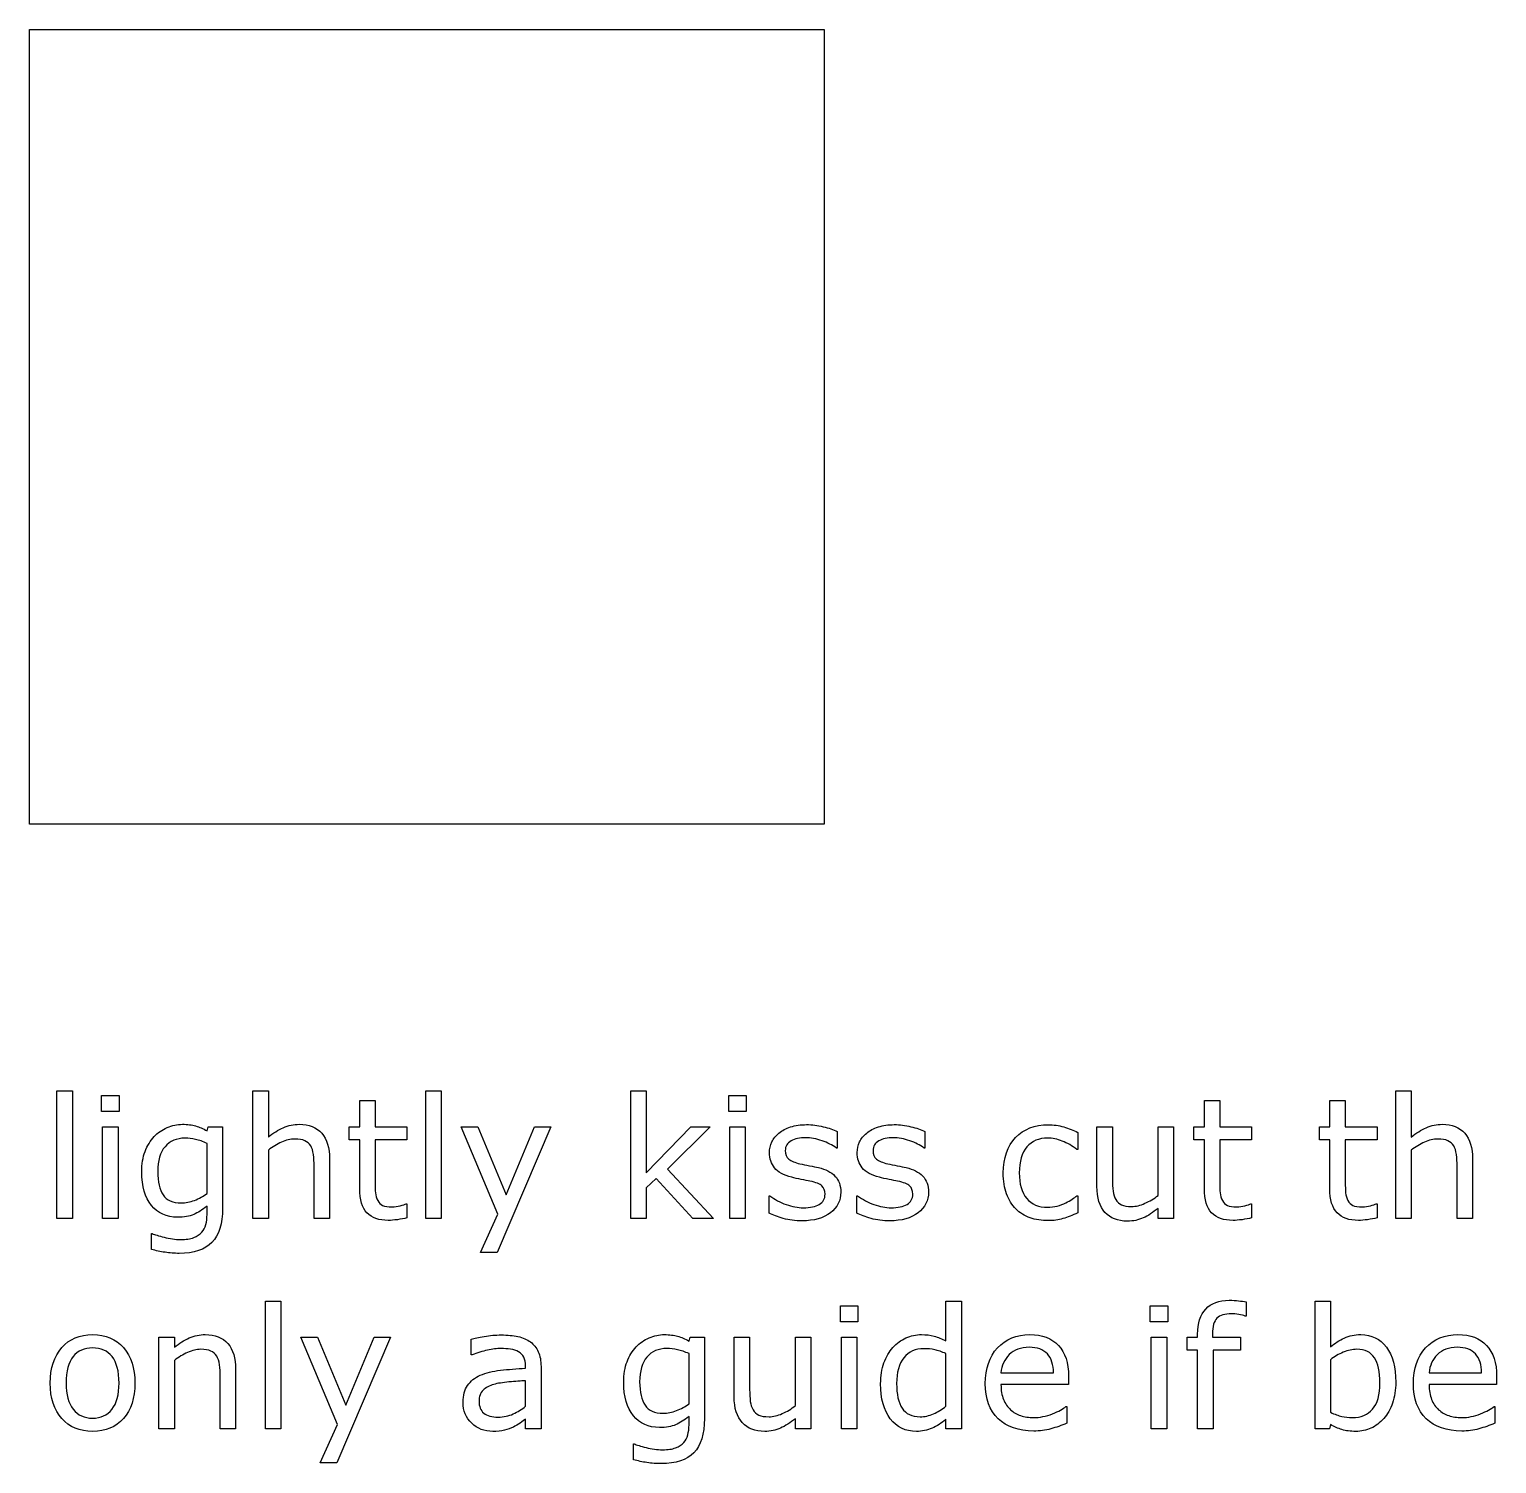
# Model space of a CAD drawing. Extents: x 37 to 222, y 56 to 202.
# Drawn here: x 148.9 to 185.83, y 139.86 to 175.95 of the extents above; entities that cross this region are included whole.
import ezdxf

# ---------------------------------------------------------------- set-up
doc = ezdxf.new("R2010")
doc.units = 0
doc.layers.add('Layer_1', color=7, linetype='CONTINUOUS')

msp = doc.modelspace()

# ---------------------------------------------------------------- linework, layer by layer
at = {"layer": 'Layer_1', "color": 7}
for p, q in [((148.897888, 175.949587), (168.897887, 175.949587)), ((148.897888, 155.949587), (148.897888, 175.949587)), ((168.897887, 175.949587), (168.897887, 155.949587)), ((168.897887, 155.949587), (148.897888, 155.949587)), ((149.591814, 146.023973), (149.591814, 149.240313)), ((149.591814, 149.240313), (149.980423, 149.240313)), ((149.980423, 149.240313), (149.980423, 146.023973)), ((154.52382, 146.023973), (154.52382, 149.240313)), ((154.52382, 149.240313), (154.912426, 149.240313)), ((154.912426, 149.240313), (154.912426, 148.076558)), ((158.877036, 146.023973), (158.877036, 149.240313)), ((158.877036, 149.240313), (159.265644, 149.240313)), ((159.265644, 149.240313), (159.265644, 146.023973)), ((164.032276, 146.023973), (164.032276, 149.240313)), ((164.032276, 149.240313), (164.420885, 149.240313)), ((164.420885, 149.240313), (164.420885, 147.17739)), ((183.288987, 146.023973), (183.288987, 149.240313)), ((183.288987, 149.240313), (183.677593, 149.240313)), ((183.677593, 149.240313), (183.677593, 148.076558)), ((150.716295, 148.719414), (150.716295, 149.12249)), ((150.716295, 149.12249), (151.15451, 149.12249)), ((151.15451, 149.12249), (151.15451, 148.719414)), ((157.210987, 148.332881), (157.210987, 148.996406)), ((157.210987, 148.996406), (157.599596, 148.996406)), ((157.599596, 148.996406), (157.599596, 148.332881)), ((166.500343, 148.719414), (166.500343, 149.12249)), ((166.500343, 149.12249), (166.938561, 149.12249)), ((166.938561, 149.12249), (166.938561, 148.719414)), ((178.468606, 148.332881), (178.468606, 148.996406)), ((178.468606, 148.996406), (178.857212, 148.996406)), ((178.857212, 148.996406), (178.857212, 148.332881)), ((181.627068, 148.332881), (181.627068, 148.996406)), ((181.627068, 148.996406), (182.015676, 148.996406)), ((182.015676, 148.996406), (182.015676, 148.332881)), ((151.15451, 148.719414), (150.716295, 148.719414)), ((151.15451, 148.719414), (151.15451, 148.719414)), ((166.938561, 148.719414), (166.500343, 148.719414)), ((166.938561, 148.719414), (166.938561, 148.719414)), ((150.741097, 146.023973), (150.741097, 148.332875)), ((150.741097, 148.332875), (151.129703, 148.332875)), ((151.129703, 148.332875), (151.129703, 146.023973)), ((153.37038, 148.233652), (153.395188, 148.33287)), ((153.395188, 148.33287), (153.758989, 148.33287)), ((153.758989, 148.33287), (153.758989, 146.286482)), ((156.948473, 148.006285), (156.948473, 148.332881)), ((156.948473, 148.332881), (157.210987, 148.332881)), ((157.599596, 148.332881), (158.401612, 148.332881)), ((158.401612, 148.332881), (158.401612, 148.006285)), ((160.68571, 146.135592), (159.765872, 148.332875)), ((159.765872, 148.332875), (160.187551, 148.332875)), ((160.187551, 148.332875), (160.89655, 146.62135)), ((162.018965, 148.332875), (160.671244, 145.172345)), ((160.89655, 146.62135), (161.611752, 148.332875)), ((161.611752, 148.332875), (162.018965, 148.332875)), ((162.018965, 148.332875), (162.018965, 148.332875)), ((164.420885, 147.17739), (165.543297, 148.332875)), ((166.033189, 148.332875), (164.960386, 147.266273)), ((165.543297, 148.332875), (166.033189, 148.332875)), ((166.525145, 146.023973), (166.525145, 148.332875)), ((166.525145, 148.332875), (166.913754, 148.332875)), ((166.913754, 148.332875), (166.913754, 146.023973)), ((169.228873, 148.215053), (169.228873, 147.799574)), ((171.436466, 148.215053), (171.436466, 147.799574)), ((175.281202, 148.19438), (175.281202, 147.762366)), ((175.764894, 146.834258), (175.764894, 148.332875)), ((175.764894, 148.332875), (176.1535, 148.332875)), ((176.1535, 148.332875), (176.1535, 147.018225)), ((177.30692, 146.608949), (177.30692, 148.332875)), ((177.30692, 148.332875), (177.695526, 148.332875)), ((177.695526, 148.332875), (177.695526, 146.023973)), ((178.206088, 148.006285), (178.206088, 148.332881)), ((178.206088, 148.332881), (178.468606, 148.332881)), ((178.857212, 148.332881), (179.659231, 148.332881)), ((179.659231, 148.332881), (179.659231, 148.006285)), ((181.364553, 148.006285), (181.364553, 148.332881)), ((181.364553, 148.332881), (181.627068, 148.332881)), ((182.015676, 148.332881), (182.817693, 148.332881)), ((182.817693, 148.332881), (182.817693, 148.006285)), ((153.370395, 146.658558), (153.370395, 147.917396)), ((154.912426, 147.747896), (154.912426, 146.023973)), ((157.210987, 148.006285), (156.948473, 148.006285)), ((157.210987, 146.778455), (157.210987, 148.006285)), ((158.401612, 148.006285), (157.599596, 148.006285)), ((157.599596, 148.006285), (157.599596, 146.954152)), ((169.228873, 147.799574), (169.208215, 147.799574)), ((171.436466, 147.799574), (171.415808, 147.799574)), ((175.281202, 147.762366), (175.260544, 147.762366)), ((178.468606, 148.006285), (178.206088, 148.006285)), ((178.468606, 146.778455), (178.468606, 148.006285)), ((179.659231, 148.006285), (178.857212, 148.006285)), ((178.857212, 148.006285), (178.857212, 146.954152)), ((181.627068, 148.006285), (181.364553, 148.006285)), ((181.627068, 146.778455), (181.627068, 148.006285)), ((182.817693, 148.006285), (182.015676, 148.006285)), ((182.015676, 148.006285), (182.015676, 146.954152)), ((183.677593, 147.747896), (183.677593, 146.023973)), ((156.454451, 147.522587), (156.454451, 146.023973)), ((185.219618, 147.522587), (185.219618, 146.023973)), ((156.06584, 146.023973), (156.06584, 147.338621)), ((164.673064, 147.034763), (164.420885, 146.794984)), ((165.599106, 146.023973), (164.673064, 147.034763)), ((164.960386, 147.266273), (166.111737, 146.023973)), ((184.831007, 146.023973), (184.831007, 147.338621)), ((153.370395, 146.658558), (153.370395, 146.658558)), ((164.420885, 146.794984), (164.420885, 146.023973)), ((169.319836, 146.689563), (169.319811, 146.689563)), ((171.527429, 146.689563), (171.527427, 146.689563)), ((153.37038, 146.12732), (153.37038, 146.33816)), ((153.758989, 146.286482), (153.759003, 146.286488)), ((158.380945, 146.393978), (158.401604, 146.393978)), ((158.401604, 146.393978), (158.401604, 146.044646)), ((167.515268, 146.162465), (167.515268, 146.598614)), ((167.515268, 146.598614), (167.535955, 146.598614)), ((169.722886, 146.162465), (169.722886, 146.598614)), ((169.722886, 146.598614), (169.743545, 146.598614)), ((175.260544, 146.596545), (175.281202, 146.596545)), ((175.281202, 146.596545), (175.281202, 146.168665)), ((177.30692, 146.023973), (177.30692, 146.280287)), ((179.638561, 146.393978), (179.65922, 146.393978)), ((179.65922, 146.393978), (179.65922, 146.044646)), ((182.797026, 146.393978), (182.817684, 146.393978)), ((182.817684, 146.393978), (182.817684, 146.044646)), ((149.980423, 146.023973), (149.591814, 146.023973)), ((149.980423, 146.023973), (149.980423, 146.023973)), ((151.129703, 146.023973), (150.741097, 146.023973)), ((151.129703, 146.023973), (151.129703, 146.023973)), ((154.912426, 146.023973), (154.52382, 146.023973)), ((156.454446, 146.023973), (156.06584, 146.023973)), ((156.454451, 146.023973), (156.454446, 146.023973)), ((158.401604, 146.044646), (158.401612, 146.044643)), ((159.265644, 146.023973), (158.877036, 146.023973)), ((159.265644, 146.023973), (159.265644, 146.023973)), ((160.255764, 145.172345), (160.68571, 146.135592)), ((164.420885, 146.023973), (164.032276, 146.023973)), ((166.111737, 146.023973), (165.599106, 146.023973)), ((166.111737, 146.023973), (166.111737, 146.023973)), ((166.913754, 146.023973), (166.525145, 146.023973)), ((166.913754, 146.023973), (166.913754, 146.023973)), ((175.281202, 146.168665), (175.281202, 146.168665)), ((177.695526, 146.023973), (177.30692, 146.023973)), ((177.695526, 146.023973), (177.695526, 146.023973)), ((179.65922, 146.044646), (179.659231, 146.044643)), ((182.817684, 146.044646), (182.817693, 146.044643)), ((183.677593, 146.023973), (183.288987, 146.023973)), ((185.219615, 146.023973), (184.831007, 146.023973)), ((185.219618, 146.023973), (185.219615, 146.023973)), ((151.96893, 145.248819), (151.96893, 145.645694)), ((151.96893, 145.645694), (151.989588, 145.645694)), ((160.671244, 145.172345), (160.255764, 145.172345)), ((154.842141, 140.732306), (154.842141, 143.948646)), ((154.842141, 143.948646), (155.230747, 143.948646)), ((155.230747, 143.948646), (155.230747, 140.732306)), ((169.311542, 143.427749), (169.311542, 143.830824)), ((169.311542, 143.830824), (169.749757, 143.830824)), ((169.749757, 143.830824), (169.749757, 143.427749)), ((171.965644, 142.948191), (171.965644, 143.948646)), ((171.965644, 143.948646), (172.35425, 143.948646)), ((172.35425, 143.948646), (172.35425, 140.732306)), ((177.108481, 143.427749), (177.108481, 143.830824)), ((177.108481, 143.830824), (177.546699, 143.830824)), ((177.546699, 143.830824), (177.546699, 143.427749)), ((179.520725, 143.927976), (179.520725, 143.572441)), ((181.254997, 140.732306), (181.254997, 143.948646)), ((181.254997, 143.948646), (181.643603, 143.948646)), ((181.643603, 143.948646), (181.643603, 142.799361)), ((169.749757, 143.427749), (169.311542, 143.427749)), ((169.749757, 143.427749), (169.749757, 143.427749)), ((177.546699, 143.427749), (177.108481, 143.427749)), ((177.546699, 143.427749), (177.546699, 143.427749)), ((179.520739, 143.572441), (179.500052, 143.572441)), ((179.520725, 143.572441), (179.520739, 143.572441)), ((152.159105, 140.732306), (152.159105, 143.041209)), ((152.159105, 143.041209), (152.547714, 143.041209)), ((152.547714, 143.041209), (152.547714, 142.784892)), ((156.650816, 140.843925), (155.730975, 143.041209)), ((155.730975, 143.041209), (156.152654, 143.041209)), ((156.152654, 143.041209), (156.861656, 141.329683)), ((157.984068, 143.041209), (156.636346, 139.880678)), ((156.861656, 141.329683), (157.576858, 143.041209)), ((157.576858, 143.041209), (157.984068, 143.041209)), ((157.984068, 143.041209), (157.984068, 143.041209)), ((160.018063, 142.596793), (160.018063, 142.991602)), ((165.499877, 142.941985), (165.524684, 143.041203)), ((165.524684, 143.041203), (165.888485, 143.041203)), ((165.888485, 143.041203), (165.888485, 140.994815)), ((166.636769, 141.542592), (166.636769, 143.041209)), ((166.636769, 143.041209), (167.025375, 143.041209)), ((167.025375, 143.041209), (167.025375, 141.726558)), ((168.178795, 141.317282), (168.178795, 143.041209)), ((168.178795, 143.041209), (168.567401, 143.041209)), ((168.567401, 143.041209), (168.567401, 140.732306)), ((169.336344, 140.732306), (169.336344, 143.041209)), ((169.336344, 143.041209), (169.724949, 143.041209)), ((169.724949, 143.041209), (169.724949, 140.732306)), ((177.133283, 140.732306), (177.133283, 143.041209)), ((177.133283, 143.041209), (177.521891, 143.041209)), ((177.521891, 143.041209), (177.521891, 140.732306)), ((178.036577, 142.714601), (178.036577, 143.041197)), ((178.036577, 143.041197), (178.299092, 143.041197)), ((178.299092, 143.041197), (178.299092, 143.117677)), ((178.675297, 143.119745), (178.675297, 143.041197)), ((178.675297, 143.041197), (179.376029, 143.041197)), ((179.376029, 143.041197), (179.376029, 142.714601)), ((160.038721, 142.596793), (160.018063, 142.596793)), ((165.499888, 141.366891), (165.499888, 142.62573)), ((171.965644, 141.300747), (171.965644, 142.62573)), ((178.299092, 142.714601), (178.036577, 142.714601)), ((178.299092, 140.732295), (178.299092, 142.714601)), ((179.376029, 142.714601), (178.687701, 142.714601)), ((178.687701, 142.714601), (178.687701, 140.732295)), ((152.547714, 142.45623), (152.547714, 140.732306)), ((154.089737, 142.23092), (154.089737, 140.732306)), ((161.388511, 142.257794), (161.388511, 142.317738)), ((161.775063, 142.299136), (161.775063, 140.732309)), ((181.643606, 142.472774), (181.643606, 141.149857)), ((151.15451, 141.885723), (151.15451, 141.885723)), ((151.555519, 141.885723), (151.555519, 141.885723)), ((153.701125, 140.732306), (153.701125, 142.046954)), ((161.388511, 141.300747), (161.388511, 141.943601)), ((173.350571, 142.144106), (174.673487, 142.144106)), ((175.051758, 141.846449), (173.350571, 141.846449)), ((174.673487, 142.144106), (174.673487, 142.144106)), ((175.051747, 142.057289), (175.051747, 141.846449)), ((175.051747, 141.846449), (175.051758, 141.846449)), ((182.885906, 141.893998), (182.885906, 141.893998)), ((183.286913, 141.904327), (183.286915, 141.904327)), ((184.124074, 142.144106), (185.446991, 142.144106)), ((185.825262, 141.846449), (184.124074, 141.846449)), ((185.446991, 142.144106), (185.446991, 142.144106)), ((185.82525, 142.057289), (185.82525, 141.846449)), ((185.82525, 141.846449), (185.825262, 141.846449)), ((161.388511, 141.300747), (161.388511, 141.300747)), ((165.499888, 141.366891), (165.499888, 141.366891)), ((171.965644, 141.300744), (171.965644, 141.300747)), ((174.985614, 141.296612), (175.006273, 141.296612)), ((175.006273, 141.296612), (175.006273, 140.872864)), ((185.759117, 141.296612), (185.779776, 141.296612)), ((185.779776, 141.296612), (185.779776, 140.872864)), ((152.547714, 140.732306), (152.159105, 140.732306)), ((154.089731, 140.732306), (153.701125, 140.732306)), ((154.089737, 140.732306), (154.089731, 140.732306)), ((155.230747, 140.732306), (154.842141, 140.732306)), ((155.230747, 140.732306), (155.230747, 140.732306)), ((156.220867, 139.880678), (156.650816, 140.843925)), ((161.388511, 140.732306), (161.388511, 140.978286)), ((161.775051, 140.732306), (161.388511, 140.732306)), ((161.775063, 140.732309), (161.775051, 140.732306)), ((165.499877, 140.835653), (165.499877, 141.046493)), ((165.888485, 140.994815), (165.888494, 140.994821)), ((168.178795, 140.732306), (168.178795, 140.988621)), ((168.567401, 140.732306), (168.178795, 140.732306)), ((168.567401, 140.732306), (168.567401, 140.732306)), ((169.724949, 140.732306), (169.336344, 140.732306)), ((169.724949, 140.732306), (169.724949, 140.732306)), ((171.965644, 140.732306), (171.965644, 140.974151)), ((172.35425, 140.732306), (171.965644, 140.732306)), ((172.35425, 140.732306), (172.35425, 140.732306)), ((177.521891, 140.732306), (177.133283, 140.732306)), ((177.521891, 140.732306), (177.521891, 140.732306)), ((178.687701, 140.732295), (178.299092, 140.732295)), ((181.618799, 140.732306), (181.254997, 140.732306)), ((181.643606, 140.839791), (181.618799, 140.732306)), ((164.098423, 139.957152), (164.098423, 140.354027)), ((164.098423, 140.354027), (164.119082, 140.354027)), ((156.636346, 139.880678), (156.220867, 139.880678))]:
    msp.add_line(p, q, dxfattribs=at)
for points in [[(151.809754, 147.712751), (151.866253, 147.857445), (151.942734, 147.982158), (152.039198, 148.08689)], [(152.039198, 148.08689), (152.128769, 148.184731), (152.237634, 148.260523), (152.365791, 148.314266)], [(152.365791, 148.314266), (152.49395, 148.369387), (152.621418, 148.396948), (152.748196, 148.396948)], [(152.748196, 148.396948), (152.881866, 148.396948), (152.993488, 148.383167), (153.083061, 148.355605)], [(153.083061, 148.355605), (153.174012, 148.329423), (153.269785, 148.288771), (153.37038, 148.233652)], [(154.912426, 148.076558), (155.033693, 148.177155), (155.159095, 148.255704), (155.288631, 148.312205)], [(155.288631, 148.312205), (155.418167, 148.368704), (155.551147, 148.396954), (155.687572, 148.396954)], [(155.687572, 148.396954), (155.936998, 148.396954), (156.127168, 148.321851), (156.258081, 148.171645)], [(156.258081, 148.171645), (156.388995, 148.021438), (156.454451, 147.805086), (156.454451, 147.522587)], [(167.583495, 147.952536), (167.623458, 148.036597), (167.683403, 148.1117), (167.76333, 148.177845)], [(167.76333, 148.177845), (167.840501, 148.242613), (167.938342, 148.2936), (168.056852, 148.330807)], [(168.056852, 148.330807), (168.176742, 148.369392), (168.310412, 148.388685), (168.457862, 148.388685)], [(168.457862, 148.388685), (168.595665, 148.388685), (168.734847, 148.37146), (168.875407, 148.33701)], [(168.875407, 148.33701), (169.017344, 148.303935), (169.135166, 148.263283), (169.228873, 148.215053)], [(169.791088, 147.952536), (169.831051, 148.036597), (169.890996, 148.1117), (169.970923, 148.177845)], [(169.970923, 148.177845), (170.048092, 148.242613), (170.145932, 148.2936), (170.264443, 148.330807)], [(170.264443, 148.330807), (170.384332, 148.369392), (170.518002, 148.388685), (170.665452, 148.388685)], [(170.665452, 148.388685), (170.803256, 148.388685), (170.942437, 148.37146), (171.082997, 148.33701)], [(171.082997, 148.33701), (171.224936, 148.303935), (171.342759, 148.263283), (171.436466, 148.215053)], [(173.718507, 148.064157), (173.926591, 148.279132), (174.200821, 148.386619), (174.541196, 148.386619)], [(174.541196, 148.386619), (174.673488, 148.386619), (174.803025, 148.368015), (174.929805, 148.330807)], [(174.929805, 148.330807), (175.057962, 148.2936), (175.175094, 148.248125), (175.281202, 148.19438)], [(183.677593, 148.076558), (183.79886, 148.177155), (183.924262, 148.255704), (184.053798, 148.312205)], [(184.053798, 148.312205), (184.183332, 148.368704), (184.316312, 148.396954), (184.452739, 148.396954)], [(184.452739, 148.396954), (184.702165, 148.396954), (184.892335, 148.321851), (185.023248, 148.171645)], [(185.023248, 148.171645), (185.154162, 148.021438), (185.219618, 147.805086), (185.219618, 147.522587)], [(151.727071, 147.200123), (151.727071, 147.398559), (151.754632, 147.569435), (151.809754, 147.712751)], [(152.312061, 147.832648), (152.189417, 147.689331), (152.128095, 147.481247), (152.128095, 147.208395)], [(152.816423, 148.047622), (152.602828, 148.047622), (152.434708, 147.975964), (152.312061, 147.832648)], [(153.081007, 148.016614), (152.992812, 148.037286), (152.904618, 148.047622), (152.816423, 148.047622)], [(153.370395, 147.917396), (153.267043, 147.964249), (153.17058, 147.997322), (153.081007, 148.016614)], [(155.245222, 147.948401), (155.129468, 147.896036), (155.018536, 147.829201), (154.912426, 147.747896)], [(155.578019, 148.026949), (155.471911, 148.026949), (155.360978, 148.000767), (155.245222, 147.948401)], [(155.830198, 147.983541), (155.765432, 148.01248), (155.681372, 148.026949), (155.578019, 148.026949)], [(155.979028, 147.855384), (155.944576, 147.913262), (155.894966, 147.955981), (155.830198, 147.983541)], [(156.047241, 147.636277), (156.034842, 147.729983), (156.012105, 147.803018), (155.979028, 147.855384)], [(167.525617, 147.683818), (167.525617, 147.778902), (167.54491, 147.868475), (167.583495, 147.952536)], [(168.069265, 147.97734), (167.971424, 147.923598), (167.922503, 147.842983), (167.922503, 147.735496)], [(167.922503, 147.735496), (167.922503, 147.640411), (167.952132, 147.568753), (168.011389, 147.520521)], [(168.428934, 148.060023), (168.286995, 148.060023), (168.167105, 148.032462), (168.069265, 147.97734)], [(168.846479, 147.983541), (168.704542, 148.034529), (168.56536, 148.060023), (168.428934, 148.060023)], [(169.208215, 147.799574), (169.108995, 147.872609), (168.988416, 147.933932), (168.846479, 147.983541)], [(169.73321, 147.683818), (169.73321, 147.778902), (169.752503, 147.868475), (169.791088, 147.952536)], [(170.27686, 147.97734), (170.17902, 147.923598), (170.130099, 147.842983), (170.130099, 147.735496)], [(170.130099, 147.735496), (170.130099, 147.640411), (170.159727, 147.568753), (170.218982, 147.520521)], [(170.636527, 148.060023), (170.49459, 148.060023), (170.374701, 148.032462), (170.27686, 147.97734)], [(171.054075, 147.983541), (170.912136, 148.034529), (170.772953, 148.060023), (170.636527, 148.060023)], [(171.415808, 147.799574), (171.31659, 147.872609), (171.196012, 147.933932), (171.054075, 147.983541)], [(173.408449, 147.175324), (173.408449, 147.552905), (173.511802, 147.849183), (173.718507, 148.064157)], [(174.001705, 147.826444), (173.874926, 147.678995), (173.811536, 147.461954), (173.811536, 147.175324)], [(174.524672, 148.049688), (174.304185, 148.049688), (174.129863, 147.975273), (174.001705, 147.826444)], [(174.892608, 147.975274), (174.767207, 148.024883), (174.644562, 148.049688), (174.524672, 148.049688)], [(175.260544, 147.762366), (175.142033, 147.854696), (175.019387, 147.925665), (174.892608, 147.975274)], [(184.010389, 147.948401), (183.894633, 147.896036), (183.783701, 147.829201), (183.677593, 147.747896)], [(184.343186, 148.026949), (184.237076, 148.026949), (184.126144, 148.000767), (184.010389, 147.948401)], [(184.595365, 147.983541), (184.530597, 148.01248), (184.446537, 148.026949), (184.343186, 148.026949)], [(184.744195, 147.855384), (184.709743, 147.913262), (184.660133, 147.955981), (184.595365, 147.983541)], [(184.812408, 147.636277), (184.800009, 147.729983), (184.777272, 147.803018), (184.744195, 147.855384)], [(156.06584, 147.338621), (156.06584, 147.444729), (156.05964, 147.543948), (156.047241, 147.636277)], [(167.651708, 147.299346), (167.567647, 147.404077), (167.525617, 147.532234), (167.525617, 147.683818)], [(168.011389, 147.520521), (168.069265, 147.472289), (168.162972, 147.433015), (168.292508, 147.402699)], [(168.292508, 147.402699), (168.364166, 147.386161), (168.444092, 147.369625), (168.532287, 147.35309)], [(168.532287, 147.35309), (168.621858, 147.336552), (168.696272, 147.321394), (168.755527, 147.307616)], [(169.859301, 147.299346), (169.77524, 147.404077), (169.73321, 147.532234), (169.73321, 147.683818)], [(170.218982, 147.520521), (170.27686, 147.472289), (170.370568, 147.433015), (170.500104, 147.402699)], [(170.500104, 147.402699), (170.57176, 147.386161), (170.651685, 147.369625), (170.73988, 147.35309)], [(170.73988, 147.35309), (170.829453, 147.336552), (170.903868, 147.321394), (170.963123, 147.307616)], [(184.831007, 147.338621), (184.831007, 147.444729), (184.824807, 147.543948), (184.812408, 147.636277)], [(151.968916, 146.356761), (151.807686, 146.556578), (151.727071, 146.837699), (151.727071, 147.200123)], [(152.128095, 147.208395), (152.128095, 146.949324), (152.17357, 146.752954), (152.264521, 146.619284)], [(168.083723, 147.063702), (167.881151, 147.117445), (167.737146, 147.195993), (167.651708, 147.299346)], [(168.32557, 147.009959), (168.237376, 147.026497), (168.15676, 147.044411), (168.083723, 147.063702)], [(168.54261, 146.96655), (168.487489, 146.978949), (168.415142, 146.993419), (168.32557, 147.009959)], [(168.755527, 147.307616), (168.936052, 147.266274), (169.075234, 147.195304), (169.173075, 147.094707)], [(169.173075, 147.094707), (169.270916, 146.992733), (169.319836, 146.857685), (169.319836, 146.689563)], [(170.291316, 147.063702), (170.088744, 147.117445), (169.944739, 147.195993), (169.859301, 147.299346)], [(170.53316, 147.009959), (170.444966, 147.026497), (170.364351, 147.044411), (170.291316, 147.063702)], [(170.750203, 146.96655), (170.695082, 146.978949), (170.622734, 146.993419), (170.53316, 147.009959)], [(170.963123, 147.307616), (171.143646, 147.266274), (171.282827, 147.195304), (171.380668, 147.094707)], [(171.380668, 147.094707), (171.478509, 146.992733), (171.527429, 146.857685), (171.527429, 146.689563)], [(173.491132, 146.644089), (173.43601, 146.795672), (173.408449, 146.97275), (173.408449, 147.175324)], [(173.811536, 147.175324), (173.811536, 146.896959), (173.873547, 146.682673), (173.997571, 146.532467)], [(176.1535, 147.018225), (176.1535, 146.901093), (176.159013, 146.800497), (176.170039, 146.716436)], [(152.264521, 146.619284), (152.355472, 146.485614), (152.506367, 146.418779), (152.717205, 146.418779)], [(153.056202, 146.482858), (153.170579, 146.526956), (153.27531, 146.585523), (153.370395, 146.658558)], [(157.394957, 146.168671), (157.272311, 146.295451), (157.210987, 146.498712), (157.210987, 146.778455)], [(157.599596, 146.954152), (157.599596, 146.832885), (157.602353, 146.7378), (157.607865, 146.668899)], [(157.607865, 146.668899), (157.613378, 146.601374), (157.632671, 146.537984), (157.665743, 146.478729)], [(168.844402, 146.846659), (168.792037, 146.893514), (168.691439, 146.933477), (168.54261, 146.96655)], [(168.778255, 146.379505), (168.874718, 146.434627), (168.92295, 146.521443), (168.92295, 146.639954)], [(168.92295, 146.639954), (168.92295, 146.730905), (168.896767, 146.799807), (168.844402, 146.846659)], [(169.319811, 146.689563), (169.319811, 146.478724), (169.232305, 146.30578), (169.057293, 146.170731)], [(171.051992, 146.846659), (170.999627, 146.893514), (170.899031, 146.933477), (170.750203, 146.96655)], [(170.985848, 146.379505), (171.082309, 146.434627), (171.13054, 146.521443), (171.13054, 146.639954)], [(171.13054, 146.639954), (171.13054, 146.730905), (171.104358, 146.799807), (171.051992, 146.846659)], [(171.527427, 146.689563), (171.527427, 146.478724), (171.439922, 146.30578), (171.264912, 146.170731)], [(173.72471, 146.267884), (173.624113, 146.367103), (173.546253, 146.492505), (173.491132, 146.644089)], [(175.967465, 146.181069), (175.832418, 146.329896), (175.764894, 146.547626), (175.764894, 146.834258)], [(176.170039, 146.716436), (176.181064, 146.633755), (176.20449, 146.562785), (176.240318, 146.503528)], [(176.972055, 146.408444), (177.091945, 146.46081), (177.203566, 146.527645), (177.30692, 146.608949)], [(178.652572, 146.168671), (178.529928, 146.295451), (178.468606, 146.498712), (178.468606, 146.778455)], [(178.857212, 146.954152), (178.857212, 146.832885), (178.859968, 146.7378), (178.865481, 146.668899)], [(178.865481, 146.668899), (178.870994, 146.601374), (178.890286, 146.537984), (178.923359, 146.478729)], [(181.811037, 146.168671), (181.688391, 146.295451), (181.627068, 146.498712), (181.627068, 146.778455)], [(182.015676, 146.954152), (182.015676, 146.832885), (182.018433, 146.7378), (182.023945, 146.668899)], [(182.023945, 146.668899), (182.029458, 146.601374), (182.048751, 146.537984), (182.081824, 146.478729)], [(152.626242, 146.059107), (152.350634, 146.059107), (152.131525, 146.158325), (151.968916, 146.356761)], [(152.717205, 146.418779), (152.830205, 146.418779), (152.943204, 146.440139), (153.056202, 146.482858)], [(153.37038, 146.33816), (153.253249, 146.244452), (153.140939, 146.174173), (153.033452, 146.12732)], [(153.759003, 146.286488), (153.759003, 145.895124), (153.670119, 145.607803), (153.492351, 145.424524)], [(157.665743, 146.478729), (157.69606, 146.423607), (157.737401, 146.382955), (157.789766, 146.356772)], [(157.789766, 146.356772), (157.843511, 146.331969), (157.924815, 146.319567), (158.033679, 146.319567)], [(158.033679, 146.319567), (158.09707, 146.319567), (158.163217, 146.328523), (158.232118, 146.346434)], [(158.232118, 146.346434), (158.30102, 146.365727), (158.350629, 146.381575), (158.380945, 146.393978)], [(167.535955, 146.598614), (167.658599, 146.506286), (167.795024, 146.432561), (167.945231, 146.377439)], [(167.945231, 146.377439), (168.095437, 146.323695), (168.239442, 146.296823), (168.377245, 146.296823)], [(168.377245, 146.296823), (168.548123, 146.296823), (168.681793, 146.324383), (168.778255, 146.379505)], [(169.743545, 146.598614), (169.866191, 146.506286), (170.002618, 146.432561), (170.152824, 146.377439)], [(170.152824, 146.377439), (170.30303, 146.323695), (170.447035, 146.296823), (170.584838, 146.296823)], [(170.584838, 146.296823), (170.755714, 146.296823), (170.889384, 146.324383), (170.985848, 146.379505)], [(174.082311, 146.044643), (173.943128, 146.094252), (173.823928, 146.168665), (173.72471, 146.267884)], [(173.997571, 146.532467), (174.122974, 146.38364), (174.298674, 146.309226), (174.524672, 146.309226)], [(174.524672, 146.309226), (174.60322, 146.309226), (174.683146, 146.319561), (174.764451, 146.340231)], [(174.764451, 146.340231), (174.845755, 146.360901), (174.918791, 146.387773), (174.983559, 146.420848)], [(174.983559, 146.420848), (175.040058, 146.449785), (175.093112, 146.480101), (175.142721, 146.511797)], [(175.142721, 146.511797), (175.19233, 146.54487), (175.231604, 146.573119), (175.260544, 146.596545)], [(176.240318, 146.503528), (176.277524, 146.442895), (176.325756, 146.398798), (176.385013, 146.371236)], [(176.385013, 146.371236), (176.444268, 146.343676), (176.530395, 146.329896), (176.643393, 146.329896)], [(176.643393, 146.329896), (176.74399, 146.329896), (176.853544, 146.356079), (176.972055, 146.408444)], [(177.30692, 146.280287), (177.176006, 146.176934), (177.050605, 146.097696), (176.930715, 146.042574)], [(178.923359, 146.478729), (178.953675, 146.423607), (178.995016, 146.382955), (179.047382, 146.356772)], [(179.047382, 146.356772), (179.101124, 146.331969), (179.182429, 146.319567), (179.291295, 146.319567)], [(179.291295, 146.319567), (179.354684, 146.319567), (179.420829, 146.328523), (179.489731, 146.346434)], [(179.489731, 146.346434), (179.558633, 146.365727), (179.608243, 146.381575), (179.638561, 146.393978)], [(182.081824, 146.478729), (182.112142, 146.423607), (182.153484, 146.382955), (182.205849, 146.356772)], [(182.205849, 146.356772), (182.259592, 146.331969), (182.340895, 146.319567), (182.44976, 146.319567)], [(182.44976, 146.319567), (182.51315, 146.319567), (182.579297, 146.328523), (182.648198, 146.346434)], [(182.648198, 146.346434), (182.7171, 146.365727), (182.766709, 146.381575), (182.797026, 146.393978)], [(153.033452, 146.12732), (152.927342, 146.081845), (152.791606, 146.059107), (152.626242, 146.059107)], [(153.236023, 145.678767), (153.284255, 145.732512), (153.318706, 145.79728), (153.339376, 145.873072)], [(153.339376, 145.873072), (153.360045, 145.948863), (153.37038, 146.033613), (153.37038, 146.12732)], [(157.932393, 145.978501), (157.696746, 145.978501), (157.517601, 146.041891), (157.394957, 146.168671)], [(158.161834, 145.9971), (158.076396, 145.984701), (157.999915, 145.978501), (157.932393, 145.978501)], [(158.401612, 146.044643), (158.328577, 146.02535), (158.248651, 146.009502), (158.161834, 145.9971)], [(167.872869, 146.028105), (167.730932, 146.069446), (167.611731, 146.114233), (167.515268, 146.162465)], [(168.34416, 145.968161), (168.173282, 145.968161), (168.016185, 145.988142), (167.872869, 146.028105)], [(169.057293, 146.170731), (168.883661, 146.035684), (168.64595, 145.968161), (168.34416, 145.968161)], [(170.080487, 146.028105), (169.938548, 146.069446), (169.819348, 146.114233), (169.722886, 146.162465)], [(170.551776, 145.968161), (170.3809, 145.968161), (170.223804, 145.988142), (170.080487, 146.028105)], [(171.264912, 146.170731), (171.091277, 146.035684), (170.853565, 145.968161), (170.551776, 145.968161)], [(174.541196, 145.972295), (174.374453, 145.972295), (174.221492, 145.996411), (174.082311, 146.044643)], [(174.9112, 146.023973), (174.795444, 145.989521), (174.672109, 145.972295), (174.541196, 145.972295)], [(175.281202, 146.168665), (175.151668, 146.106654), (175.028334, 146.058423), (174.9112, 146.023973)], [(176.53384, 145.959892), (176.291306, 145.959892), (176.102514, 146.033617), (175.967465, 146.181069)], [(176.930715, 146.042574), (176.810825, 145.987452), (176.678533, 145.959892), (176.53384, 145.959892)], [(179.190008, 145.978501), (178.954364, 145.978501), (178.775219, 146.041891), (178.652572, 146.168671)], [(179.419452, 145.9971), (179.334014, 145.984701), (179.257533, 145.978501), (179.190008, 145.978501)], [(179.659231, 146.044643), (179.586194, 146.02535), (179.506267, 146.009502), (179.419452, 145.9971)], [(182.348473, 145.978501), (182.112829, 145.978501), (181.933683, 146.041891), (181.811037, 146.168671)], [(182.577917, 145.9971), (182.492477, 145.984701), (182.415995, 145.978501), (182.348473, 145.978501)], [(182.817693, 146.044643), (182.744657, 146.02535), (182.664732, 146.009502), (182.577917, 145.9971)], [(151.989588, 145.645694), (152.052977, 145.62089), (152.153574, 145.590574), (152.291377, 145.554745)], [(152.291377, 145.554745), (152.429181, 145.517536), (152.566985, 145.498932), (152.70479, 145.498932)], [(152.70479, 145.498932), (152.837081, 145.498932), (152.946635, 145.51478), (153.033452, 145.546476)], [(153.033452, 145.546476), (153.120268, 145.578171), (153.187791, 145.622268), (153.236023, 145.678767)], [(152.312061, 145.176474), (152.196307, 145.193012), (152.08193, 145.217127), (151.96893, 145.248819)], [(152.671731, 145.149606), (152.549085, 145.149606), (152.429195, 145.158562), (152.312061, 145.176474)], [(153.492351, 145.424524), (153.314585, 145.241246), (153.041045, 145.149606), (152.671731, 145.149606)], [(178.299092, 143.117677), (178.299092, 143.391906), (178.367305, 143.602058), (178.503731, 143.74813)], [(178.503731, 143.74813), (178.640157, 143.89558), (178.837217, 143.969305), (179.094911, 143.969305)], [(179.094911, 143.969305), (179.181726, 143.969305), (179.259584, 143.965175), (179.328486, 143.956915)], [(179.328486, 143.956915), (179.398767, 143.948656), (179.462847, 143.939009), (179.520725, 143.927976)], [(178.786919, 143.518686), (178.712504, 143.445651), (178.675297, 143.312671), (178.675297, 143.119745)], [(179.15072, 143.630308), (178.983978, 143.630308), (178.86271, 143.593101), (178.786919, 143.518686)], [(179.332621, 143.609649), (179.263719, 143.623422), (179.203085, 143.630308), (179.15072, 143.630308)], [(179.500052, 143.572441), (179.457333, 143.58484), (179.401522, 143.597243), (179.332621, 143.609649)], [(149.711705, 142.776625), (149.90463, 142.995733), (150.164391, 143.105287), (150.490986, 143.105287)], [(150.490986, 143.105287), (150.814824, 143.105287), (151.073206, 142.995733), (151.266132, 142.776625)], [(152.547714, 142.784892), (152.668981, 142.885489), (152.794382, 142.964038), (152.923916, 143.020539)], [(152.923916, 143.020539), (153.053452, 143.077038), (153.186434, 143.105287), (153.32286, 143.105287)], [(153.32286, 143.105287), (153.572284, 143.105287), (153.762453, 143.030184), (153.893366, 142.879978)], [(160.018063, 142.991602), (160.093855, 143.012272), (160.203409, 143.03501), (160.346725, 143.059816)], [(160.346725, 143.059816), (160.490041, 143.084619), (160.63129, 143.097021), (160.770473, 143.097021)], [(160.770473, 143.097021), (160.933082, 143.097021), (161.07433, 143.083241), (161.194218, 143.055681)], [(161.194218, 143.055681), (161.315485, 143.029498), (161.420216, 142.984023), (161.508411, 142.919255)], [(161.508411, 142.919255), (161.595228, 142.855864), (161.661374, 142.773871), (161.70685, 142.673276)], [(164.168691, 142.795224), (164.258265, 142.893065), (164.36713, 142.968856), (164.495287, 143.022599)], [(164.495287, 143.022599), (164.623444, 143.077721), (164.750913, 143.105282), (164.877692, 143.105282)], [(164.877692, 143.105282), (165.011362, 143.105282), (165.122983, 143.091501), (165.212555, 143.063939)], [(165.212555, 143.063939), (165.303506, 143.037756), (165.39928, 142.997105), (165.499877, 142.941985)], [(170.632393, 142.782826), (170.726098, 142.887556), (170.834962, 142.967483), (170.958986, 143.022605)], [(170.958986, 143.022605), (171.084388, 143.077726), (171.213924, 143.105287), (171.347592, 143.105287)], [(171.347592, 143.105287), (171.468861, 143.105287), (171.576348, 143.092196), (171.670053, 143.066013)], [(171.670053, 143.066013), (171.76376, 143.041208), (171.862291, 143.001934), (171.965644, 142.948191)], [(173.263745, 142.772491), (173.47045, 142.994355), (173.741924, 143.105287), (174.078165, 143.105287)], [(174.078165, 143.105287), (174.389601, 143.105287), (174.62938, 143.014336), (174.797502, 142.832435)], [(181.643603, 142.799361), (181.752467, 142.888935), (181.868223, 142.961971), (181.990869, 143.01847)], [(181.990869, 143.01847), (182.113513, 143.076348), (182.251317, 143.105287), (182.404279, 143.105287)], [(182.404279, 143.105287), (182.677132, 143.105287), (182.892106, 143.000556), (183.049202, 142.791095)], [(184.037245, 142.772491), (184.243953, 142.994355), (184.515427, 143.105287), (184.851668, 143.105287)], [(184.851668, 143.105287), (185.163104, 143.105287), (185.402882, 143.014336), (185.571002, 142.832435)], [(149.424383, 141.885723), (149.424383, 142.261927), (149.520157, 142.558895), (149.711705, 142.776625)], [(149.999024, 142.551316), (149.88327, 142.406621), (149.825393, 142.184756), (149.825393, 141.885723)], [(150.490986, 142.770422), (150.280145, 142.770422), (150.116158, 142.697387), (149.999024, 142.551316)], [(150.97881, 142.551316), (150.861676, 142.697387), (150.699068, 142.770422), (150.490986, 142.770422)], [(151.15451, 141.885723), (151.15451, 142.184756), (151.095943, 142.406621), (150.97881, 142.551316)], [(151.266132, 142.776625), (151.459057, 142.558895), (151.555519, 142.261927), (151.555519, 141.885723)], [(152.880508, 142.656734), (152.764753, 142.604369), (152.653822, 142.537534), (152.547714, 142.45623)], [(153.213304, 142.735283), (153.107196, 142.735283), (152.996264, 142.7091), (152.880508, 142.656734)], [(153.465487, 142.691874), (153.400718, 142.720813), (153.316658, 142.735283), (153.213304, 142.735283)], [(153.614314, 142.563717), (153.579864, 142.621595), (153.530255, 142.664314), (153.465487, 142.691874)], [(153.682527, 142.344611), (153.670128, 142.438316), (153.64739, 142.511351), (153.614314, 142.563717)], [(153.893366, 142.879978), (154.02428, 142.729772), (154.089737, 142.513419), (154.089737, 142.23092)], [(160.42733, 142.71255), (160.301928, 142.686367), (160.172391, 142.647781), (160.038721, 142.596793)], [(160.768393, 142.753889), (160.666419, 142.753889), (160.552731, 142.740109), (160.42733, 142.71255)], [(161.01024, 142.737351), (160.93307, 142.748377), (160.852454, 142.753889), (160.768393, 142.753889)], [(161.208677, 142.673273), (161.153555, 142.704966), (161.087409, 142.726326), (161.01024, 142.737351)], [(161.340968, 142.536846), (161.310652, 142.594725), (161.266555, 142.6402), (161.208677, 142.673273)], [(161.70685, 142.673276), (161.752325, 142.572678), (161.775063, 142.447965), (161.775063, 142.299136)], [(163.939247, 142.421085), (163.995748, 142.565778), (164.072229, 142.690491), (164.168691, 142.795224)], [(164.441555, 142.540981), (164.318908, 142.397665), (164.257585, 142.18958), (164.257585, 141.916728)], [(164.945917, 142.755955), (164.732322, 142.755955), (164.564201, 142.684297), (164.441555, 142.540981)], [(165.2105, 142.724948), (165.122306, 142.745619), (165.034111, 142.755955), (164.945917, 142.755955)], [(165.499888, 142.62573), (165.396534, 142.672582), (165.300072, 142.705655), (165.2105, 142.724948)], [(170.405015, 142.392151), (170.461514, 142.545114), (170.537306, 142.675339), (170.632393, 142.782826)], [(171.413739, 142.749749), (171.196008, 142.749749), (171.026509, 142.673958), (170.905242, 142.522374)], [(171.684523, 142.722882), (171.601841, 142.740793), (171.51158, 142.749749), (171.413739, 142.749749)], [(171.965644, 142.62573), (171.860913, 142.672582), (171.767206, 142.704966), (171.684523, 142.722882)], [(172.955753, 141.873319), (172.955753, 142.250903), (173.058417, 142.550626), (173.263745, 142.772491)], [(173.559345, 142.600925), (173.436698, 142.478279), (173.367107, 142.326006), (173.350571, 142.144106)], [(174.057506, 142.784892), (173.849422, 142.784892), (173.683368, 142.723569), (173.559345, 142.600925)], [(174.51846, 142.61746), (174.417863, 142.729081), (174.264212, 142.784892), (174.057506, 142.784892)], [(174.673487, 142.144106), (174.67217, 142.348055), (174.620495, 142.50584), (174.51846, 142.61746)], [(174.797502, 142.832435), (174.966999, 142.650533), (175.051747, 142.392151), (175.051747, 142.057289)], [(181.966067, 142.660875), (181.850311, 142.612643), (181.742824, 142.549943), (181.643606, 142.472774)], [(182.309199, 142.735288), (182.196199, 142.735288), (182.081822, 142.710484), (181.966067, 142.660875)], [(182.749482, 142.520314), (182.658532, 142.66363), (182.51177, 142.735288), (182.309199, 142.735288)], [(183.049202, 142.791095), (183.207676, 142.581633), (183.286913, 142.286044), (183.286913, 141.904327)], [(183.729256, 141.873319), (183.729256, 142.250903), (183.831919, 142.550626), (184.037245, 142.772491)], [(184.332848, 142.600925), (184.210202, 142.478279), (184.14061, 142.326006), (184.124074, 142.144106)], [(184.831007, 142.784892), (184.622924, 142.784892), (184.456871, 142.723569), (184.332848, 142.600925)], [(185.29196, 142.61746), (185.191365, 142.729081), (185.037714, 142.784892), (184.831007, 142.784892)], [(185.446991, 142.144106), (185.445674, 142.348055), (185.393997, 142.50584), (185.29196, 142.61746)], [(185.571002, 142.832435), (185.740501, 142.650533), (185.82525, 142.392151), (185.82525, 142.057289)], [(153.701125, 142.046954), (153.701125, 142.153062), (153.694926, 142.252281), (153.682527, 142.344611)], [(160.247495, 142.082093), (160.388055, 142.144105), (160.556865, 142.186135), (160.753923, 142.208185)], [(160.753923, 142.208185), (160.950984, 142.230232), (161.162513, 142.246768), (161.388511, 142.257794)], [(161.388511, 142.317738), (161.388511, 142.405932), (161.372664, 142.478968), (161.340968, 142.536846)], [(163.856567, 141.908456), (163.856567, 142.106892), (163.884127, 142.277768), (163.939247, 142.421085)], [(170.322332, 141.869188), (170.322332, 142.064867), (170.349893, 142.239189), (170.405015, 142.392151)], [(170.905242, 142.522374), (170.783975, 142.370789), (170.723342, 142.155814), (170.723342, 141.877451)], [(182.885906, 141.893998), (182.885906, 142.169605), (182.840431, 142.378377), (182.749482, 142.520314)], [(149.711705, 140.994821), (149.520157, 141.212552), (149.424383, 141.509519), (149.424383, 141.885723)], [(149.825393, 141.885723), (149.825393, 141.596334), (149.88396, 141.376537), (150.001093, 141.226331)], [(150.976744, 141.224265), (151.095254, 141.373092), (151.15451, 141.593578), (151.15451, 141.885723)], [(151.555519, 141.885723), (151.555519, 141.509519), (151.459057, 141.212552), (151.266132, 140.994821)], [(159.813412, 141.402031), (159.813412, 141.577043), (159.850619, 141.718292), (159.925034, 141.825779)], [(159.925034, 141.825779), (160.000826, 141.934644), (160.108313, 142.020082), (160.247495, 142.082093)], [(160.588561, 141.852649), (160.476938, 141.820954), (160.386676, 141.771345), (160.317774, 141.703822)], [(160.968898, 141.912593), (160.809045, 141.898821), (160.682266, 141.87884), (160.588561, 141.852649)], [(161.388511, 141.943601), (161.270001, 141.936715), (161.130129, 141.926379), (160.968898, 141.912593)], [(164.098412, 141.065094), (163.937182, 141.264911), (163.856567, 141.546032), (163.856567, 141.908456)], [(164.257585, 141.916728), (164.257585, 141.657657), (164.303061, 141.461287), (164.394012, 141.327617)], [(170.56418, 140.986552), (170.402948, 141.19877), (170.322332, 141.492982), (170.322332, 141.869188)], [(170.723342, 141.877451), (170.723342, 141.603221), (170.770195, 141.394449), (170.863902, 141.251132)], [(173.278215, 140.988621), (173.06324, 141.196705), (172.955753, 141.491604), (172.955753, 141.873319)], [(173.350571, 141.846449), (173.350571, 141.70451), (173.37193, 141.580487), (173.414649, 141.474379)], [(182.701939, 141.228405), (182.824584, 141.370342), (182.885906, 141.592206), (182.885906, 141.893998)], [(183.286915, 141.904327), (183.286915, 141.711402), (183.259354, 141.537769), (183.204233, 141.383427)], [(184.051715, 140.988621), (183.836743, 141.196705), (183.729256, 141.491604), (183.729256, 141.873319)], [(184.124074, 141.846449), (184.124074, 141.70451), (184.145433, 141.580487), (184.188152, 141.474379)], [(160.317774, 141.703822), (160.248873, 141.637677), (160.214422, 141.546038), (160.214422, 141.428904)], [(166.83934, 140.889402), (166.704293, 141.03823), (166.636769, 141.255959), (166.636769, 141.542592)], [(167.025375, 141.726558), (167.025375, 141.609427), (167.030888, 141.50883), (167.041914, 141.42477)], [(173.414649, 141.474379), (173.457368, 141.369648), (173.515935, 141.28352), (173.59035, 141.215996)], [(184.188152, 141.474379), (184.230872, 141.369648), (184.289438, 141.28352), (184.363853, 141.215996)], [(150.001093, 141.226331), (150.118227, 141.077504), (150.281524, 141.00309), (150.490986, 141.00309)], [(150.490986, 141.00309), (150.697691, 141.00309), (150.85961, 141.076815), (150.976744, 141.224265)], [(160.030455, 140.874933), (159.88576, 141.012736), (159.813412, 141.188436), (159.813412, 141.402031)], [(160.214422, 141.428904), (160.214422, 141.296612), (160.254385, 141.196704), (160.334313, 141.129181)], [(160.334313, 141.129181), (160.414238, 141.063034), (160.536194, 141.02996), (160.70018, 141.02996)], [(160.70018, 141.02996), (160.836606, 141.02996), (160.961319, 141.056143), (161.074319, 141.108509)], [(161.074319, 141.108509), (161.187317, 141.162253), (161.292048, 141.226333), (161.388511, 141.300747)], [(164.755736, 140.76744), (164.480129, 140.76744), (164.261021, 140.866658), (164.098412, 141.065094)], [(164.394012, 141.327617), (164.484962, 141.193948), (164.635858, 141.127113), (164.846699, 141.127113)], [(164.846699, 141.127113), (164.959697, 141.127113), (165.072696, 141.148472), (165.185696, 141.191191)], [(165.185696, 141.191191), (165.300073, 141.235289), (165.404804, 141.293856), (165.499888, 141.366891)], [(167.041914, 141.42477), (167.052939, 141.342088), (167.076365, 141.271118), (167.112193, 141.211861)], [(167.112193, 141.211861), (167.149399, 141.151228), (167.197631, 141.107131), (167.256888, 141.079569)], [(167.256888, 141.079569), (167.316143, 141.05201), (167.40227, 141.03823), (167.515268, 141.03823)], [(167.515268, 141.03823), (167.615865, 141.03823), (167.725419, 141.064412), (167.84393, 141.116778)], [(167.84393, 141.116778), (167.96382, 141.169143), (168.075441, 141.235978), (168.178795, 141.317282)], [(170.863902, 141.251132), (170.957608, 141.109195), (171.107814, 141.038227), (171.314521, 141.038227)], [(171.314521, 141.038227), (171.424763, 141.038227), (171.536383, 141.062343), (171.649383, 141.110574)], [(171.649383, 141.110574), (171.762383, 141.160183), (171.867803, 141.223573), (171.965644, 141.300744)], [(173.59035, 141.215996), (173.662008, 141.14985), (173.746757, 141.100241), (173.844598, 141.067169)], [(173.844598, 141.067169), (173.943816, 141.034096), (174.052681, 141.01756), (174.171194, 141.01756)], [(174.171194, 141.01756), (174.32829, 141.01756), (174.486075, 141.048565), (174.644548, 141.110577)], [(174.644548, 141.110577), (174.804401, 141.173966), (174.918089, 141.235978), (174.985614, 141.296612)], [(181.643606, 141.149857), (181.753849, 141.100248), (181.848245, 141.065797), (181.926793, 141.046504)], [(182.197577, 141.017565), (182.412551, 141.017565), (182.580672, 141.087845), (182.701939, 141.228405)], [(183.204233, 141.383427), (183.15049, 141.229087), (183.077455, 141.099552), (182.985127, 140.994821)], [(184.363853, 141.215996), (184.435511, 141.14985), (184.52026, 141.100241), (184.618101, 141.067169)], [(184.618101, 141.067169), (184.717319, 141.034096), (184.826185, 141.01756), (184.944697, 141.01756)], [(184.944697, 141.01756), (185.101793, 141.01756), (185.259578, 141.048565), (185.418052, 141.110577)], [(185.418052, 141.110577), (185.577904, 141.173966), (185.691593, 141.235978), (185.759117, 141.296612)], [(150.490986, 140.668225), (150.164391, 140.668225), (149.90463, 140.77709), (149.711705, 140.994821)], [(151.266132, 140.994821), (151.073206, 140.77709), (150.814824, 140.668225), (150.490986, 140.668225)], [(160.559622, 140.668225), (160.351538, 140.668225), (160.175149, 140.737128), (160.030455, 140.874933)], [(160.85521, 140.701299), (160.771149, 140.679249), (160.67262, 140.668225), (160.559622, 140.668225)], [(161.078454, 140.779847), (161.013685, 140.748153), (160.939271, 140.72197), (160.85521, 140.701299)], [(161.247951, 140.879065), (161.190072, 140.837725), (161.133573, 140.804652), (161.078454, 140.779847)], [(161.388511, 140.978286), (161.35406, 140.954859), (161.307206, 140.921786), (161.247951, 140.879065)], [(165.162946, 140.835653), (165.056838, 140.790178), (164.921101, 140.76744), (164.755736, 140.76744)], [(165.499877, 141.046493), (165.382743, 140.952786), (165.270433, 140.882506), (165.162946, 140.835653)], [(165.468872, 140.581405), (165.489542, 140.657197), (165.499877, 140.741946), (165.499877, 140.835653)], [(165.888494, 140.994821), (165.888494, 140.603458), (165.799611, 140.316137), (165.621845, 140.132858)], [(167.405715, 140.668225), (167.163181, 140.668225), (166.974389, 140.741951), (166.83934, 140.889402)], [(167.80259, 140.750908), (167.6827, 140.695786), (167.550408, 140.668225), (167.405715, 140.668225)], [(168.178795, 140.988621), (168.047881, 140.885267), (167.92248, 140.806029), (167.80259, 140.750908)], [(171.221503, 140.668225), (170.945894, 140.668225), (170.726787, 140.774334), (170.56418, 140.986552)], [(171.61631, 140.748842), (171.495042, 140.695097), (171.36344, 140.668225), (171.221503, 140.668225)], [(171.965644, 140.974151), (171.854022, 140.877687), (171.737577, 140.802584), (171.61631, 140.748842)], [(174.175317, 140.678563), (173.792221, 140.678563), (173.493187, 140.781915), (173.278215, 140.988621)], [(174.605263, 140.734372), (174.468839, 140.697166), (174.325523, 140.678563), (174.175317, 140.678563)], [(175.006273, 140.872864), (174.875359, 140.817742), (174.741689, 140.771578), (174.605263, 140.734372)], [(181.932994, 140.715768), (181.835153, 140.746084), (181.73869, 140.787425), (181.643606, 140.839791)], [(181.926793, 141.046504), (182.006719, 141.027212), (182.09698, 141.017565), (182.197577, 141.017565)], [(182.276125, 140.668225), (182.145212, 140.668225), (182.030835, 140.684073), (181.932994, 140.715768)], [(182.662665, 140.748842), (182.545532, 140.695097), (182.416685, 140.668225), (182.276125, 140.668225)], [(182.985127, 140.994821), (182.887286, 140.885957), (182.779799, 140.803963), (182.662665, 140.748842)], [(184.948818, 140.678563), (184.565723, 140.678563), (184.266689, 140.781915), (184.051715, 140.988621)], [(185.378766, 140.734372), (185.24234, 140.697166), (185.099024, 140.678563), (184.948818, 140.678563)], [(185.779776, 140.872864), (185.648862, 140.817742), (185.515192, 140.771578), (185.378766, 140.734372)], [(164.119082, 140.354027), (164.182473, 140.329223), (164.28307, 140.298907), (164.420873, 140.263078)], [(165.162946, 140.254809), (165.249763, 140.286504), (165.317287, 140.330602), (165.365519, 140.387101)], [(165.365519, 140.387101), (165.413749, 140.440845), (165.4482, 140.505613), (165.468872, 140.581405)], [(164.441555, 139.884807), (164.3258, 139.901345), (164.211423, 139.92546), (164.098423, 139.957152)], [(164.420873, 140.263078), (164.558677, 140.22587), (164.69648, 140.207266), (164.834284, 140.207266)], [(165.621845, 140.132858), (165.444077, 139.949579), (165.170536, 139.85794), (164.801221, 139.85794)], [(164.834284, 140.207266), (164.966576, 140.207266), (165.07613, 140.223113), (165.162946, 140.254809)], [(164.801221, 139.85794), (164.678577, 139.85794), (164.558688, 139.866895), (164.441555, 139.884807)]]:
    msp.add_open_spline(points, degree=3, dxfattribs=at)

doc.saveas('drawing.dxf')
